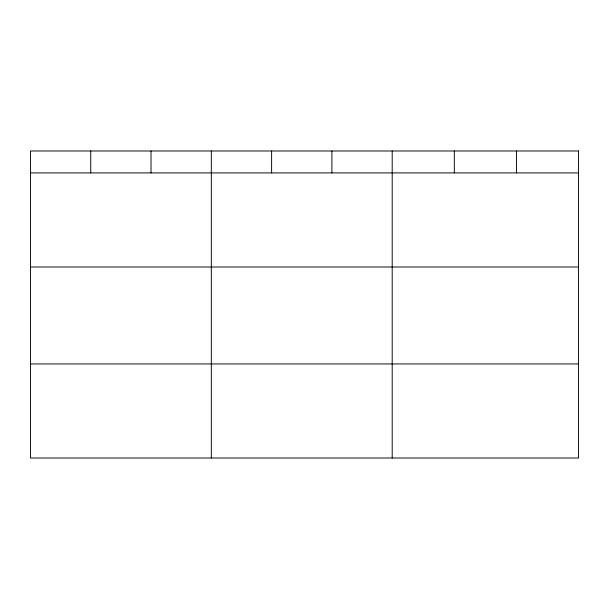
<?xml version="1.0" encoding="UTF-8"?>
<svg xmlns="http://www.w3.org/2000/svg" width="609" height="609" viewBox="0 0 609 609"><rect width="100%" height="100%" fill="white"/><g stroke="black" fill="none" stroke-linecap="round" stroke-linejoin="round"><path stroke-width="0.91" d="M30.45 172.91L578.55 172.91M30.45 267.001L578.55 267.001M30.45 363.931L578.55 363.931M516.432 150.986L516.432 172.91M454.314 150.986L454.314 172.91M392.196 150.986L392.196 458.014M331.905 150.986L331.905 172.91M271.614 150.986L271.614 172.91M211.323 150.986L211.323 458.014M151.032 150.986L151.032 172.91M90.741 150.986L90.741 172.91M578.55 150.986L30.45 150.986L30.45 458.014L578.55 458.014L578.55 150.986"/></g></svg>
